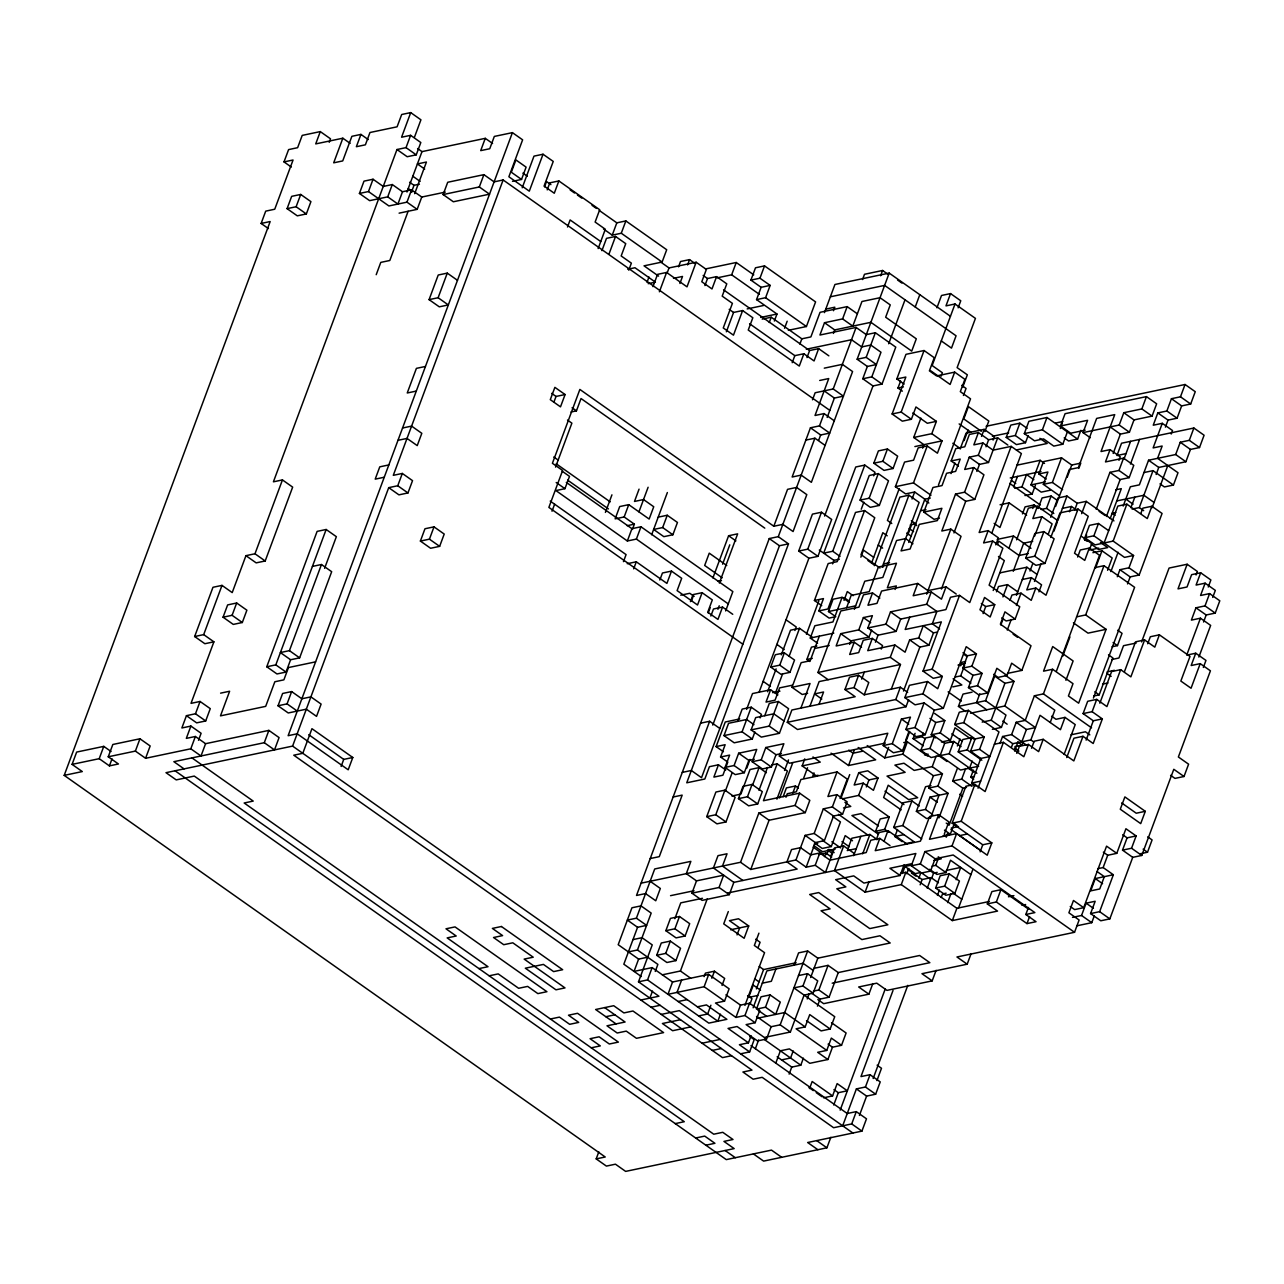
<?xml version="1.0" encoding="UTF-8"?>
<svg xmlns="http://www.w3.org/2000/svg" width="1284" height="1284" viewBox="0 0 1284 1284"><rect width="100%" height="100%" fill="white"/><g stroke="black" fill="none" stroke-linecap="round" stroke-linejoin="round"><path stroke-width="1.5" d="M268.42 228.584L261.133 223.448L265.708 211.138L274.744 209.228L293.057 160.002L284.005 161.912L288.595 149.602L297.631 147.692L302.205 135.398L320.294 131.594L330.502 138.8L329.185 142.315M598.809 1151.86L596.193 1158.89L605.229 1156.996L64.2 775.375L270.17 221.538L261.133 223.448M64.2 775.375L82.288 771.572L72.081 764.381L76.655 752.071L103.779 746.373L111.066 751.509M287.086 208.65L291.661 196.34L300.713 194.446L310.921 201.636L306.346 213.947L297.294 215.84L287.086 208.65L296.123 206.74L306.346 213.947M320.294 131.594L315.72 143.904L342.844 138.207L350.131 143.343M296.123 206.74L300.713 194.446M72.081 764.381L99.205 758.683L103.779 746.373M108.241 756.79L112.831 744.479L139.956 738.782L150.164 745.972L145.59 758.282L135.382 751.092L108.241 756.79L118.449 763.98L109.413 765.874L99.205 758.683M109.413 765.874L112.029 758.844M342.844 138.207L333.696 162.827L342.732 160.917L351.88 136.313L360.932 134.403L368.219 139.555M360.932 134.403L356.358 146.713L365.394 144.819L369.969 132.509L397.093 126.811L401.683 114.501L410.719 112.607L420.927 119.813L414.395 137.388M135.382 751.092L139.956 738.782M198.506 740.306L201.106 733.276L190.899 726.07L181.863 727.98L186.437 715.669L196.645 722.86L205.697 720.966L210.271 708.656L200.063 701.465L191.011 703.359L213.898 641.823L204.862 643.717L194.654 636.527L212.967 587.286L222.004 585.392L232.211 592.598L245.95 555.667L254.986 553.773L265.194 560.98L292.656 487.134L282.448 479.927L273.412 481.821L396.981 149.522L406.033 147.628L416.241 154.834L420.815 142.524L410.607 135.318L401.571 137.227L410.719 112.607M402.502 191.749L397.928 204.06L387.72 196.853L369.632 200.657L359.424 193.451L363.998 181.14L373.05 179.246L383.258 186.453L392.294 184.543L402.502 191.749L411.554 189.855L421.762 197.046L445.259 192.119M194.654 636.527L203.691 634.617L222.004 585.392M359.424 193.451L368.476 191.557L373.05 179.246M223.063 617.203L227.637 604.908L236.673 602.998L246.881 610.205L242.307 622.515L233.271 624.409L223.063 617.203L232.099 615.309L242.307 622.515M190.899 726.07L186.324 738.38L195.377 736.486L205.584 743.693L268.87 730.387L279.077 737.594L274.503 749.904L264.295 742.698L173.87 761.685L184.077 768.891M186.437 715.669L195.489 713.776L200.063 701.465M232.099 615.309L236.673 602.998M254.986 553.773L282.448 479.927M387.72 196.853L392.294 184.543M406.033 147.628L410.607 135.318M145.59 758.282L190.802 748.797L195.377 736.486M376.212 274.696L380.786 262.385L389.822 260.492L408.135 211.266M406.948 192.054L421.987 151.624L485.272 138.335L492.574 143.471M205.584 743.693L201.01 755.987L190.802 748.797M368.476 191.557L388.892 205.954L406.964 202.166L411.554 189.855M411.378 192.375L413.994 185.329L419.419 184.19M414.668 193.675L426.448 162.025L417.396 163.935L424.699 169.071M399.099 213.16L417.172 209.356L421.762 197.046M312.429 566.404L321.465 564.511L331.673 571.701L299.637 657.857L290.601 659.751L286.027 672.062L276.975 673.956L266.767 666.765L317.116 531.383L326.152 529.489L336.36 536.68L324.595 568.331M443.141 194.558L479.317 186.966L489.525 194.173L453.348 201.765L443.141 194.558L447.715 182.264L483.891 174.656L494.099 181.863L503.135 179.969L829.801 410.366M266.767 666.765L275.819 664.871L326.152 529.489M290.601 659.751L280.393 652.561L289.43 650.651L321.465 564.511M485.272 138.335L480.697 150.629L489.75 148.735L494.324 136.425L512.412 132.637L522.62 139.828L508.881 176.759L529.297 191.155L543.036 154.24L553.243 161.431L544.079 186.052L554.287 193.242L558.861 180.948L599.708 209.741L595.118 222.052L605.326 229.242L598.135 248.582M264.295 742.698L268.87 730.387M278.034 705.783L282.608 693.472L291.645 691.578L301.852 698.769L310.905 696.875L321.112 704.081L316.538 716.376L306.33 709.185L288.242 712.973L278.034 705.783L287.07 703.873L297.278 711.079M429.081 299.637L438.117 297.728L448.325 304.934L439.288 306.828L429.081 299.637L438.229 275.017L447.265 273.123L457.473 280.313M287.07 703.873L291.645 691.578M438.117 297.728L447.265 273.123M479.317 186.966L483.891 174.656M512.412 132.637L288.13 735.7L297.166 733.79L348.205 769.79L352.795 757.496L311.948 728.686L302.799 753.307L293.763 755.201L722.507 1057.615L731.543 1055.721M675.24 1123.612L684.276 1121.702L194.285 776.082L176.213 779.886L166.005 772.679L292.591 746.1L388.715 487.647L397.751 485.753L407.959 492.944L412.533 480.649L402.325 473.443L393.289 475.337L503.135 179.969M397.751 485.753L402.325 473.443M521.529 179.439L526.103 167.129L515.895 159.922L511.321 172.233L521.529 179.439L512.493 181.333M522.219 187.785L533.983 156.134L543.036 154.24M544.56 186.806L546.519 181.525L550.9 184.623M547.209 189.871L549.825 182.842L558.861 180.948M420.398 541.062L424.972 528.751L434.008 526.857L444.216 534.064L439.642 546.358L430.605 548.268L420.398 541.062L429.434 539.168L439.642 546.358M341.127 766.42L343.743 759.39L352.795 757.496M429.434 539.168L434.008 526.857M567.512 226.995L570.128 219.949L600.751 241.553M601.923 250.653L606.497 238.343L615.534 236.449L625.741 243.655L621.167 255.965L631.375 263.156L628.759 270.186M603.496 228.969L612.243 235.149L616.818 222.838L625.854 220.928L666.701 249.738L662.111 262.048L644.038 265.836L658.612 276.124M554.078 401.715L556.036 396.451L565.088 394.541L560.498 406.851L550.29 399.661L554.881 387.351L565.088 394.541M609.001 254.039L615.534 236.449M612.243 235.149L621.279 233.239L625.854 220.928M555.539 467.103L571.878 423.158L567.496 420.077M571.027 411.987L576.452 410.848L581.026 398.538L764.783 528.141M552.008 511.225L554.624 504.195M728.269 603.897L636.399 539.087L627.362 540.981L555.908 490.584L564.944 488.69L569.518 476.38L562.231 471.228M647.024 282.287L648.982 277.007M652.962 286.653L657.536 274.359L666.589 272.449L687.004 286.846L696.153 262.241L706.361 269.431L701.786 281.742L711.994 288.948L716.568 276.638L726.776 283.844L722.202 296.139L732.41 303.345L723.261 327.966L733.469 335.156L742.617 310.551L752.825 317.742L748.251 330.052L799.29 366.052L803.864 353.742L814.072 360.948L818.646 348.638L828.854 355.845M659.382 291.789L666.589 272.449M667.07 273.203L669.028 267.939L696.153 262.241M678.546 266.799L680.504 261.519L689.556 259.625L695.382 263.734M679.91 283.475L682.526 276.445L673.49 278.339M687.598 264.889L689.556 259.625M605.406 512.412L611.938 494.838M704.916 285.578L707.532 278.532L716.568 276.638M628.743 504.66L619.707 506.554L615.132 518.864L624.168 516.954L628.743 504.66L649.158 519.057L653.733 506.747L643.525 499.54L634.489 501.45L639.063 489.14M627.362 540.981L631.937 528.671L640.973 526.777L732.843 591.587L725.653 610.927M632.418 529.441L634.376 524.161L624.168 516.954M638.951 511.851L648.115 487.246M623.462 561.638L626.078 554.608L550.242 501.113M717.194 277.842L731.655 274.808L736.246 262.498L753.74 274.84M636.399 539.087L640.973 526.777M633.67 568.828L636.286 561.798L666.91 583.401L671.484 571.091L681.692 578.298L677.117 590.608L697.533 605.005L702.107 592.694L712.315 599.901L707.741 612.211L717.949 619.402L722.539 607.091L732.747 614.298M726.375 331.786L733.565 312.445L742.617 310.551M651.662 534.738L667.359 492.542M761.123 287.311L756.549 299.605L765.585 297.711L770.159 285.401L761.123 287.311L750.915 280.105L755.49 267.794L764.526 265.9L815.581 301.9L806.416 326.521L788.328 330.309M662.672 527.563L667.247 515.253L677.454 522.46L672.88 534.77L663.844 536.664L653.636 529.457L662.672 527.563L672.88 534.77M750.915 280.105L759.951 278.211L764.526 265.9M659.832 580.031L662.448 573.001L671.484 571.091M769.26 322.493L771.219 317.228L801.842 338.815L810.878 336.922L820.043 312.317L847.167 306.619L857.375 313.81M774.348 321.048L776.964 314.018L756.549 299.605M784.556 328.255L787.172 321.209M690.455 601.634L693.071 594.588L702.107 592.694M691.594 600.623L692.895 597.108M792.212 362.682L794.828 355.652L803.864 353.742M712.909 577.944L728.606 535.749L737.658 533.839L719.345 583.064M799.884 344.096L801.842 338.815M722.587 564.174L729.777 544.833M708.222 612.966L710.196 607.685M710.871 616.031L713.487 609.001L722.539 607.091M806.994 357.578L809.61 350.548L818.646 348.638M824.472 312.622L834.937 284.486L889.186 273.091L950.433 316.297M717.917 609.306L719.233 605.791M824.505 322.717L834.712 329.924L870.889 322.316L911.72 351.126L916.294 338.815L885.671 317.212L890.245 304.902L880.038 297.711L861.949 301.499L852.801 326.12L842.593 318.913L824.505 322.717L819.93 335.028L856.091 327.436L866.299 334.626L875.351 332.733L895.767 347.129L882.028 384.06L872.992 385.954L862.784 378.748L867.358 366.454L876.394 364.544L866.186 357.353L857.15 359.247L889.186 273.091M833.509 310.712L834.825 307.197L825.789 309.107M833.412 333.439L834.712 329.924M812.515 399.805L815.131 392.76L833.204 388.972L843.428 396.162L834.375 398.072L824.168 390.866M842.593 318.913L847.167 306.619M862.543 279.543L864.501 274.278L882.589 270.475L888.432 274.583M682.286 772.39L691.322 770.496L701.529 777.703L788.488 543.854L778.281 536.664L769.244 538.558L636.511 895.462L645.547 893.568L655.755 900.774L660.329 888.464L650.121 881.257M773.819 526.247L787.557 489.332L796.594 487.422L806.801 494.629L793.079 531.544L782.871 524.353L773.819 526.247L579.87 389.437L552.409 463.283L562.617 470.49L548.878 507.405L742.842 644.215M810.445 427.781L820.653 434.987L829.689 433.093L819.481 425.887L810.445 427.781L792.132 477.022L801.168 475.112L811.376 482.319L852.576 371.558L842.368 364.351L824.28 368.155M636.399 918.188L646.606 925.379L637.57 927.289L627.362 920.082L636.399 918.188L654.712 868.963L690.872 861.355L686.298 873.666L696.506 880.872L723.63 875.174L719.056 887.485L691.932 893.183L696.506 880.872M719.842 728.461L709.635 721.271L686.747 782.807L704.836 779.003L709.41 766.692L718.446 764.799L725.749 769.951M778.281 536.664L814.907 438.197L825.114 445.404M819.481 425.887L824.055 413.576L834.263 420.783M833.204 388.972L856.091 327.436M637.57 927.289L623.831 964.204L641.326 976.546M712.764 725.091L779.452 545.748L788.488 543.854M818.678 440.268L820.653 434.987M827.185 417.412L834.375 398.072M880.631 275.755L882.589 270.475M628.406 951.893L637.458 949.999L651.181 913.084L640.973 905.878L631.937 907.772L618.198 944.703L638.613 959.1L647.666 957.206M723.406 751.75L716.119 746.598L725.267 721.993L739.744 718.944M638.613 959.1L634.039 971.41L652.128 967.606L672.543 982.003L708.704 974.412L729.119 988.808L724.545 1001.119L715.509 1003.029L735.925 1017.426L744.961 1015.516L755.169 1022.722L759.759 1010.412L749.551 1003.221L740.499 1005.115L725.925 994.827M754.896 731.976L752.296 739.006L734.207 742.81L723.999 735.604L728.574 723.293L746.662 719.505L753.949 724.641M866.186 357.353L875.351 332.733M727.867 762.15L720.581 757.014L725.155 744.704L716.119 746.598M718.446 764.799L713.872 777.109L722.908 775.215L727.498 762.905M640.844 1000.011L658.917 996.224L638.501 981.811L652.24 944.896L642.032 937.689L632.98 939.599M798.696 551.061L812.435 514.13L821.471 512.236L831.679 519.442L817.956 556.357L808.904 558.251L798.696 551.061L807.748 549.151L817.956 556.357M737.61 721.399L742.184 709.089L751.236 707.195L761.444 714.385L760.128 717.9M706.746 816.64L715.894 792.035L724.93 790.142L735.138 797.332L725.99 821.953L716.953 823.846L706.746 816.64L715.782 814.746L725.99 821.953M754.302 759.277L748.877 760.417L744.303 772.727L735.25 774.621L725.043 767.415L729.633 755.104L720.581 757.014M746.63 709.394L752.504 693.569L770.593 689.781L777.895 694.917M638.501 981.811L647.553 979.917L652.128 967.606M656.702 955.296L661.276 943.002L670.328 941.092L680.536 948.298L675.946 960.609L666.91 962.502L656.702 955.296L665.738 953.402L675.946 960.609M665.85 930.691L670.441 918.381L679.477 916.487L689.685 923.678L685.11 935.988L676.058 937.882L665.85 930.691L674.903 928.781L685.11 935.988M807.748 549.151L821.471 512.236M862.784 378.748L871.82 376.854L880.984 352.233L870.777 345.043L861.724 346.937L851.517 339.73L806.304 349.232M723.999 735.604L742.088 731.8L751.236 707.195M655.257 971.426L657.873 964.396L637.458 949.999M674.87 918.686L680.761 902.861L702.46 898.302M759.213 691.883L808.904 558.251M824.601 516.056L872.992 385.954M888.689 343.759L905.027 299.798M715.782 814.746L724.93 790.142M725.043 767.415L734.095 765.521L738.669 753.21L756.757 749.407L752.183 761.717L762.391 768.923L771.427 767.029L776.001 754.719L781.426 753.58M770.705 667.054L775.279 654.76L784.331 652.85L794.539 660.056L789.965 672.367L780.913 674.26L770.705 667.054L779.757 665.16L789.965 672.367M725.412 790.896L731.96 773.305M665.738 953.402L670.328 941.092M674.903 928.781L679.477 916.487M649.881 998.117L652.497 991.087M764.734 715.702L769.325 703.391L778.361 701.497L788.569 708.688L779.42 733.308L761.332 737.112L751.124 729.906L755.698 717.596L773.787 713.808L783.994 720.998M767.607 691.739L776.114 668.884M781.33 654.824L790.495 630.203L799.531 628.309L812.66 637.554M770.593 689.781L766.018 702.091L775.054 700.181L779.645 687.871L792.292 685.223M779.757 665.16L784.331 652.85M794.924 630.508L796.24 626.993L786.033 619.787M915.235 307.004L919.809 294.694M746.742 768.201L750.017 759.406M775.343 693.36L782.534 674.02M789.066 656.429L799.531 628.309M738.444 798.648L743.019 786.338L752.071 784.444L762.279 791.634L757.688 803.944L748.652 805.838L738.444 798.648L747.481 796.738L757.688 803.944M672.543 982.003L667.969 994.314L704.13 986.722L724.545 1001.119M821.728 605.631L814.425 600.479L828.164 563.564L837.2 561.654L855.513 512.428L864.549 510.534L874.757 517.725L861.034 554.656L879.989 568.026M864.774 465.097L855.738 466.991L823.702 553.147L832.738 551.253L864.774 465.097L874.982 472.303L873.682 475.818M904.113 384.093L896.826 378.94L905.974 354.336L924.063 350.532L934.27 357.738L929.68 370.049L950.112 384.446L954.686 372.135L964.894 379.342L960.32 391.636L970.527 398.842L938.476 484.999M751.124 729.906L769.212 726.102L778.361 701.497M662.335 974.813L680.424 971.009L707.227 898.928M806.448 634.2L818.871 600.784M832.594 563.869L833.91 560.354L839.335 559.214M902.363 391.138L897.981 388.041L900.598 381.011M747.481 796.738L752.071 784.444M752.183 761.717L761.219 759.823L765.794 747.513L783.882 743.725L779.308 756.019L789.516 763.226L885.366 743.099M752.552 785.198L759.085 767.607L766.371 772.759M681.579 980.109L677.005 992.42L717.836 1021.213L720.452 1014.183M834.536 616.946L829.111 618.086L818.903 610.895L823.477 598.585L814.425 600.479M860.087 500.118L869.236 475.513L878.288 473.603L888.496 480.81L879.347 505.431L870.295 507.324L860.087 500.118L869.14 498.224L879.347 505.431M873.826 463.203L878.4 450.893L887.437 448.999L897.644 456.189L893.07 468.499L884.034 470.393L873.826 463.203L882.862 461.309L893.07 468.499M920.901 418.135L913.71 437.475L931.799 433.671L936.373 421.361L915.957 406.964L911.383 419.274L902.331 421.168L892.123 413.978L905.862 377.047L896.826 378.94M807.62 693.344L802.195 694.483L791.987 687.293L801.136 662.672L810.172 660.779L819.336 636.158M817.587 643.204L810.284 638.052L814.858 625.757L832.947 621.954L842.111 597.333L849.398 602.485M861.259 509.218L863.875 502.188M936.935 307.791L941.509 295.481L950.545 293.587L960.753 300.777L958.137 307.807M809.787 661.517L806.882 659.462L811.456 647.152L816.881 646.013M758.972 790.334L767.479 767.479M864.549 510.534L827.939 608.985L818.903 610.895M869.14 498.224L878.288 473.603M882.862 461.309L887.437 448.999M892.123 413.978L901.175 412.068L924.063 350.532M908.623 699.7L906.006 706.73L797.508 729.505L787.285 722.314L791.875 710.004L855.16 696.714L844.952 689.508L849.543 677.198L858.579 675.304L868.786 682.51L864.212 694.821L854.004 687.614L844.952 689.508M835.772 616.689L828.485 611.537L833.059 599.243L842.111 597.333M950.545 293.587L945.971 305.881L955.023 303.987L975.439 318.384L957.126 367.625L967.334 374.816L962.759 387.126M641.085 883.167L740.547 862.27L758.86 813.045L795.037 805.453L805.245 812.644L809.819 800.349L799.611 793.143L763.434 800.734L777.173 763.819L787.381 771.01L776.916 799.146M691.932 893.183L702.139 900.373L729.264 894.675L733.838 882.365L797.139 869.075L786.932 861.885L791.506 849.575L800.558 847.681L810.766 854.871L819.802 852.977L830.01 860.168L866.186 852.576L870.761 840.266L879.797 838.372L890.005 845.578M800.911 708.11L810.06 683.489L791.987 687.293M704.097 976.626L705.414 973.111L714.45 971.202L724.658 978.408L722.041 985.438M728.301 911.576L723.727 923.87L744.142 938.283L748.716 925.973L738.509 918.766L729.456 920.66L739.664 927.867L737.048 934.896M844.037 600.366L847.296 591.571L853.138 595.696M828.148 679.685L817.94 672.495L840.827 610.959L858.916 607.155L863.49 594.845L872.526 592.951L879.829 598.087M860.858 557.176L863.474 550.13L873.682 557.336M955.023 303.987L932.136 365.523L942.344 372.729L941.028 376.244M704.13 986.722L708.704 974.412M784.556 770.464L788.488 759.919M809.947 706.2L819.112 681.595L900.485 664.502L891.337 689.123M846.573 607.749L851.148 595.439L869.236 591.635L878.384 567.03L896.473 563.227L887.324 587.847L896.36 585.937L895.06 589.468M740.547 862.27L750.755 869.477L769.068 820.251L805.245 812.644M711.834 978.231L714.45 971.202M779.661 797.894L792.742 762.744M871.627 630.043L869.011 637.073L858.803 629.866L840.715 633.67L836.141 645.98L854.229 642.177L861.516 647.329M930.29 498.064L924.865 499.203L914.657 491.997L905.605 493.907L895.397 486.7L904.562 462.079L913.598 460.186L918.172 447.875L927.225 445.981L937.432 453.188L942.007 440.877L931.799 433.671M783.144 796.69L786.402 787.911L795.454 786.001L798.375 788.055M818.999 704.306L823.574 691.996L814.538 693.906L821.824 699.042M854.309 609.37L864.774 581.235L882.846 577.431L896.585 540.516L905.621 538.622L912.924 543.758M871.724 562.617L882.83 532.716L887.212 535.813M899.185 488.771L887.421 520.421L891.786 523.503M785.952 797.252L787.269 793.737L796.305 791.827L800.879 779.532L837.056 771.925L847.263 779.131L840.073 798.471M710.903 1005.228L707.628 1014.023L698.592 1015.917M874.372 565.682L899.875 497.117L908.911 495.207L919.119 502.413L901.047 550.916L910.099 549.022L919.248 524.402L937.336 520.614L941.91 508.303L923.822 512.107L932.97 487.487L942.023 485.593L946.597 473.282L955.633 471.388L960.223 459.078L951.171 460.972L955.745 448.662L964.798 446.768L969.372 434.457L978.408 432.564L988.616 439.754L997.668 437.86L1007.876 445.067M816.752 776.194L802.163 765.906L804.779 758.876M792.838 793.047L795.454 786.001M849.623 644.391L850.923 640.876L869.011 637.073M922.618 448.18L923.918 444.665L913.71 437.475M803.64 778.281L807.556 767.736M854.229 642.177L849.655 654.487L858.691 652.593L863.265 640.283L872.301 638.389L882.525 645.579L881.209 649.094M858.803 629.866L863.378 617.572L872.414 615.662L867.84 627.972L878.047 635.179L896.136 631.375L900.71 619.065L945.923 609.579L950.497 597.269L959.549 595.375L969.757 602.565L992.644 541.029L1002.852 548.236L989.113 585.151L1019.737 606.754L1015.163 619.065L1006.126 620.958L1001.745 617.877M872.526 592.951L867.952 605.262L877.004 603.368L881.578 591.057L917.739 583.45L927.947 590.656L946.035 586.852L956.243 594.059M882.108 567.303L908.911 495.207M895.397 486.7L913.486 482.896L927.225 445.981M882.814 567.335L884.13 563.82L889.555 562.681M795.037 805.453L799.611 793.143M912.041 499.027L914.657 491.997M813.992 772.872L812.676 776.387L818.101 775.247M758.924 933.163L754.35 945.473L764.558 952.68L744.929 1005.42M907.836 534.818L911.752 524.273M854.004 687.614L858.579 675.304M872.301 638.389L867.727 650.683L894.852 645.001L905.076 652.192L909.65 639.881L918.686 637.987L928.894 645.194L933.468 632.884L937.095 632.129M758.122 947.544L760.08 942.263L755.714 939.182M908.751 542.442L924.865 499.203M963.433 395.472L966.049 388.442L961.684 385.344M735.925 1017.426L740.499 1005.115M861.708 679.124L864.325 672.094M875.431 642.209L878.047 635.179M750.755 869.477L795.968 859.975L805.132 835.37L814.168 833.46L824.376 840.667L833.525 816.046L842.577 814.152L847.151 801.842L836.943 794.652L827.907 796.545L837.056 771.925M867.84 627.972L885.928 624.184L890.502 611.874L926.679 604.266L936.887 611.473L932.312 623.783L939.599 628.919M744.961 1015.516L749.551 1003.221M750.033 1003.976L751.991 998.695L747.609 995.614M756.388 988.905L763.579 969.564L796.144 962.727M814.168 833.46L823.317 808.856L832.369 806.946L842.577 814.152M951.027 473.587L954.959 463.043M960.191 448.967L966.066 433.157L984.154 429.354L994.362 436.56L993.062 440.075M753.146 1007.796L766.885 970.881L803.046 963.273L813.27 970.479M964.107 440.621L968.04 430.06M795.968 859.975L806.175 867.181L815.34 842.561L824.376 840.667M832.369 806.946L836.943 794.652M831.037 753.162L848.547 765.521L854.422 749.696M817.94 672.495L890.277 657.296L894.852 645.001M917.739 583.45L913.165 595.76L931.253 591.972L941.461 599.163L946.035 586.852M749.824 1036.525L754.206 1039.607L749.631 1051.917L739.423 1044.727L748.46 1042.817L751.076 1035.787M775.921 968.971L771.347 981.281L762.311 983.175M806.175 867.181L815.228 865.288L819.802 852.977M841.213 797.476L849.703 774.605M909.762 617.171L905.172 629.481L941.349 621.889L923.036 671.115L933.243 678.305L942.296 676.411L937.721 688.722L927.513 681.515L909.425 685.319L904.851 697.629L915.059 704.82L924.095 702.926L934.303 710.132L943.339 708.222L966.226 646.687L976.434 653.893L971.86 666.203L962.823 668.097L967.398 655.787L976.434 653.893M997.668 437.86L988.503 462.481L978.296 455.274L969.26 457.168L964.685 469.479L973.721 467.585L983.929 474.791L974.781 499.396L964.573 492.205L955.521 494.099L941.798 531.014L950.834 529.12L961.042 536.327L941.429 589.067M978.408 432.564L973.834 444.874L982.886 442.964L993.094 450.17L1011.166 446.367L1021.374 453.573L991.954 532.683M765.489 1007.202L770.079 994.907L780.287 1002.098L775.697 1014.408L765.489 1007.202L756.453 1009.112L761.027 996.801L770.079 994.907M824.553 856.556L825.853 853.041L831.679 857.15M981.538 436.383L984.154 429.354M826.816 854.55L828.774 849.286M755.377 1048.707L758.635 1039.928M984.876 431.584L988.808 421.04L968.393 406.627L963.803 418.937L981.313 431.28M814.955 843.315L822.241 848.451L831.294 846.557L840.442 821.937L833.156 816.801M858.755 772.711L854.165 785.022L863.217 783.128L873.425 790.318L877.999 778.008L867.791 770.817L858.755 772.711L868.963 779.918L877.999 778.008M926.647 594.171L950.834 529.12M964.573 492.205L973.721 467.585M978.296 455.274L982.886 442.964M830.604 856.621L831.904 853.106L827.538 850.024M926.679 604.266L931.253 591.972M953.964 532.94L965.729 501.29L974.781 499.396M976.851 471.405L979.467 464.375L988.503 462.481M986 446.8L988.616 439.754M748.46 1042.817L728.044 1028.42L737.096 1026.526L757.512 1040.923L766.548 1039.029L771.122 1026.718L780.174 1024.825L790.382 1032.015L804.105 995.1L813.157 993.19L817.731 980.896L807.524 973.689L798.471 975.583M794.01 965.183L798.584 952.872L807.636 950.979L817.844 958.169L890.181 942.986L879.973 935.779L861.885 939.583L821.054 910.773L830.09 908.879L809.674 894.483L818.727 892.573L869.766 928.589L887.854 924.785L836.799 888.785L845.851 886.891L835.643 879.684L853.732 875.881L863.939 883.087L900.1 875.495L904.032 864.934M842.368 798.841L858.643 795.422L863.217 783.128M841.293 846.172L845.209 835.627L852.512 840.763M787.285 722.314L895.799 699.523L900.373 687.213L907.676 692.365M918.686 637.987L923.26 625.677L933.468 632.884M853.844 853.17L843.636 845.963L834.472 870.584L865.095 892.187L901.272 884.596L952.311 920.596L997.524 911.094L987.316 903.904L991.89 891.594L1000.926 889.684L1028.644 909.232M866.347 786.948L868.963 779.918M909.682 731.511L902.491 750.851L893.439 752.745L883.231 745.539L887.806 733.244L779.308 756.019M903.503 691.049L919.858 647.088L928.894 645.194M780.174 1024.825L807.636 950.979M847.889 848.788L851.822 838.243L869.894 834.439L877.197 839.592M867.214 745.571L884.708 757.913L888.64 747.368M883.231 745.539L892.284 743.645L901.432 719.04L910.468 717.13L905.894 729.44L916.102 736.647L925.154 734.737L934.303 710.132M1028.099 435.661L1025.483 442.707L1016.43 444.601L1006.223 437.395L1010.813 425.084L1019.849 423.19L1027.136 428.342M806.529 1020.619L821.118 1030.908L830.154 1028.998L834.728 1016.703L793.897 987.894L802.949 986L807.524 973.689M775.793 1063.12L780.367 1050.81L789.403 1048.9L809.819 1063.312L827.907 1059.509L832.481 1047.198L841.534 1045.304L846.108 1032.994L831.518 1022.706M853.667 855.69L860.858 836.349M810.653 977.509L817.844 958.169M1011.166 446.367L979.13 532.523L988.166 530.629L998.39 537.819L995.774 544.849M1006.223 437.395L1015.275 435.501L1019.849 423.19M807.235 998.92L809.193 993.639M862.704 853.78L869.894 834.439M905.685 740.258L908.96 731.463M904.851 697.629L922.923 693.825L927.513 681.515M923.036 671.115L932.088 669.221L959.549 595.375M884.708 757.913L902.796 754.125L907.371 741.815L927.786 756.212M793.191 1050.97L790.575 1058L781.539 1059.91M875.64 831.229L880.214 818.935L889.266 817.025L884.692 829.336L875.64 831.229L878.561 833.3M905.894 729.44L914.946 727.547L924.095 702.926M988.166 530.629L983.592 542.939L992.644 541.029M1067.389 431.889L1062.815 444.2L1053.779 446.11L1043.571 438.903L1034.519 440.797L1024.311 433.607L1028.885 421.296L1046.974 417.493L1077.597 439.096L1080.871 430.301M841.534 1045.304L831.326 1038.098L826.752 1050.408L796.112 1028.805L805.164 1026.911L809.739 1014.601L830.154 1028.998M813.462 991.12L818.887 989.98L828.052 965.375L838.259 972.566L919.633 955.489L929.841 962.679L832.192 983.191M923.324 745.811L913.117 738.605L915.075 733.324M789.13 1074.13L791.746 1067.1L800.783 1065.206L803.399 1058.176M876.33 839.576L878.946 832.546L887.982 830.652L906.937 844.021M817.443 1006.126L820.059 999.08L829.095 997.186L838.259 972.566M879.797 838.372L875.223 850.682L920.435 841.181L929.584 816.576L938.636 814.666L948.844 821.872L944.27 834.183M1013.574 486.957L1017.49 476.412M913.117 738.605L922.153 736.711L923.469 733.196M1026.622 515.205L1009.128 502.863L999.963 527.483L994.137 523.358M865.095 892.187L869.027 881.643M884.066 841.197L887.982 830.652M976.883 773.273L949.181 753.724L931.093 757.528L920.885 750.321L925.459 738.011L934.495 736.117L944.703 743.324L953.755 741.414L961.042 746.566M997.379 544.609L998.695 541.094L1019.111 555.49L1028.147 553.597M905.108 843.732L914.144 841.839L893.728 827.442L902.877 802.821L911.929 800.927L919.216 806.063M1024.311 433.607L1042.399 429.803L1046.974 417.493M1014.729 488.337L1021.952 486.829L1026.526 474.518L1033.829 479.654M931.205 734.801L935.779 722.507L944.815 720.597L940.241 732.907L931.205 734.801L935.571 737.899M902.187 841.678L894.9 836.542L897.516 829.512M920.885 750.321L929.921 748.428L934.495 736.117M960.657 665.786L961.957 662.271L965.584 661.517M893.728 827.442L902.764 825.548L911.929 800.927M983.095 613.591L985.711 606.562L994.747 604.668L990.173 616.978L979.965 609.772L984.539 597.461L994.747 604.668M1050.248 490.231L1041.212 492.125L1031.004 484.919L1040.152 460.314L1044.534 463.396M955.264 677.021L960.689 675.882L964.605 665.337M993.206 590.496L1004.329 560.61L998.487 556.486M1008.903 548.3L1013.477 535.99L1030.972 548.332M1022.465 513.889L1025.081 506.859L1034.118 504.965L1038.499 508.047M809.546 1088.543L812.162 1081.513L832.578 1095.91L837.152 1083.6L847.36 1090.806L838.308 1092.7L833.942 1089.618M1046.171 479.076L1038.868 473.924L1043.459 461.614L1061.531 457.826L1071.739 465.017L1080.791 463.123L1078.833 468.403M1024.937 495.544L1032.159 494.019L1035.434 485.24M996.512 591.796L998.471 586.531L1007.507 584.637L1017.714 591.828M901.127 809.867L883.633 797.524L888.207 785.214L908.623 799.611L917.675 797.717L887.035 776.114L905.124 772.326L894.916 765.12L903.968 763.226L914.176 770.416L932.248 766.628L936.18 756.067M1016.607 539.81L1028.372 508.159L1037.424 506.265L1057.839 520.662L1066.988 496.057L1077.196 503.248L1086.232 501.354L1113.95 520.903M930.21 817.78L926.599 818.534L916.391 811.327L925.539 786.723L930.964 785.583M1060.488 425.999L1065.062 413.705L1146.435 396.612L1156.643 403.802L1152.069 416.112L1133.997 419.916L1123.789 412.71L1119.199 425.02L1083.038 432.612L1087.612 420.301L1060.488 425.999L1070.696 433.206L1085.157 430.172M1060.311 428.519L1062.269 423.238M940.129 755.618L944.703 743.324M965.729 711.545L958.442 706.393L963.016 694.082L972.052 692.188M928.846 788.023L933.42 775.729L942.456 773.819L937.882 786.129L928.846 788.023L939.053 795.229L930.547 818.085M1032.801 508.48L1034.118 504.965M1059.38 495.656L1043.346 484.341L1047.921 472.031L1038.868 473.924M975.134 738.926L970.56 751.236L979.596 749.342L984.186 737.032L975.134 738.926L954.718 724.529L959.292 712.219L968.345 710.325L998.968 731.928L978.039 788.183M968.457 687.614L973.031 675.304L982.067 673.394L977.493 685.704L968.457 687.614L978.665 694.804L987.701 692.911L996.849 668.29L1007.057 675.496L1011.648 663.186L1021.855 670.392L1031.004 645.772L1000.38 624.168L1004.955 611.858L1015.163 619.065M1002.932 596.932L1007.507 584.637M941.413 742.008L950.449 740.114L955.023 727.803L971.073 739.119M1013.22 571.316L1023.685 543.196L1032.721 541.286M1037.424 506.265L1032.834 518.576L1041.886 516.682L1052.094 523.872L1048.161 534.433M916.391 811.327L925.427 809.434L930.017 797.123L948.09 793.335L938.941 817.94M902.379 873.489L904.995 866.459L912.218 864.934M1038.146 508.496L1042.062 497.951L1051.098 496.057L1056.941 500.166M949.181 753.724L953.755 741.414M901.272 884.596L905.846 872.285L956.885 908.286L989.434 901.448M906.809 873.794L908.767 868.514M1043.346 484.341L1052.382 482.431L1061.531 457.826M954.718 724.529L963.754 722.635L968.345 710.325M1028.436 907.467L1025.82 914.497L1034.856 912.603L953.193 855L935.105 858.787L930.531 871.098L921.495 873.008L911.287 865.801L915.861 853.491L727.771 892.99M1000.862 624.923L1002.82 619.658M1010.01 600.318L1011.969 595.038L1021.021 593.144L1031.229 600.334L1035.803 588.04L1046.011 595.23L1078.046 509.074L1088.254 516.28L1074.531 553.211L1084.739 560.402L1089.313 548.091L1099.521 555.298L1056.363 671.339M1025.707 558.123L1034.856 533.502L1043.908 531.608L1054.116 538.798L1044.951 563.419L1035.915 565.313L1025.707 558.123L1034.744 556.213L1044.951 563.419M1034.695 536.022L1041.886 516.682M957.366 746.004L959.983 738.974M1041.099 509.491L1046.524 508.352L1051.098 496.057M929.921 748.428L960.544 770.031L978.633 766.227L958.217 751.83L962.791 739.52L971.844 737.626L974.749 739.68M979.788 693.809L976.53 702.589L986.738 709.795M1016.414 595.343L1026.879 567.223L1037.087 574.413M817.828 999.562L823.67 1003.671L868.883 994.169L872.799 983.624M911.287 865.801L920.323 863.907L924.897 851.597L952.022 845.899L1074.531 932.296L1079.106 920.002L1068.898 912.796L1073.472 900.485L1083.68 907.692L1106.567 846.156L1116.775 853.346L1125.924 828.742L1136.131 835.932L1131.557 848.242L1122.521 850.136L1127.095 837.842L1136.131 835.932M938.636 814.666L929.472 839.287L956.612 833.589L987.236 855.192L991.81 842.882L961.186 821.279L952.134 823.188L965.873 786.257L974.909 784.363L985.117 791.554L1003.43 742.329L1023.846 756.725L1028.42 744.431L1038.628 751.621L1043.202 739.311L1073.825 760.914L1082.99 736.31L1093.198 743.5L1102.346 718.896L1092.138 711.689L1083.102 713.583L1087.676 701.289L1096.713 699.379L1106.92 706.585L1120.659 669.654L1130.867 676.861L1144.59 639.946L1154.797 647.136L1159.388 634.826L1190.011 656.429L1180.847 681.05L1191.054 688.24L1200.219 663.635L1210.427 670.826L1178.375 756.982L1188.599 764.189L1184.009 776.499L1174.972 778.393L1170.591 775.311M1007.282 630.059L1011.214 619.514M1016.446 605.454L1021.021 593.144M1034.744 556.213L1043.908 531.608M1029.993 571.043L1032.609 564.013M966.499 787.461L962.872 788.216L952.664 781.025L957.254 768.715M1050.745 517.292L1057.952 497.951L1066.988 496.057M1055.576 506.458L1069.299 469.543L1078.351 467.633L1096.648 418.407L1114.737 414.62L1101.014 451.535L1110.05 449.641L1120.258 456.831L1118.958 460.346M833.733 1105.01L838.308 1092.7M1067.164 477.327L1071.739 465.017M918.814 878.24L920.772 872.959M958.217 751.83L967.253 749.92L971.844 737.626M958.442 706.393L985.566 700.695L994.715 676.09L1004.923 683.281L1013.975 681.387L1004.81 705.991L970.463 713.214M1038.933 591.86L1041.549 584.83L1031.341 577.623L1026.767 589.934L1035.803 588.04M920.146 884.82L922.105 879.54L931.157 877.646L938.444 882.798M1034.471 581.443L1041.003 563.869M1050.81 537.498L1059.974 512.878L1078.046 509.074M952.664 781.025L961.716 779.131L965.632 768.57M1053.907 531.223L1057.181 522.428M840.169 1110.146L885.286 988.824M753.403 1153.915L763.611 1161.105L826.912 1147.816L830.844 1137.271M969.597 768.121L972.213 761.091M962.872 788.216L949.149 825.147L946.228 823.092M927.225 888.191L931.157 877.646M932.104 866.106L935.731 865.336L938.347 858.306M946.196 837.216L947.496 833.685M931.638 878.4L933.596 873.136L937.208 872.366M982.164 722.106L991.2 720.212L1004.923 683.281M973.673 779.276L970.752 777.221L973.368 770.191M1069.492 511.738L1071.45 506.458L1077.292 510.583M943.082 835.756L950.321 834.247L954.237 823.702M842.673 1125.827L856.396 1088.896L865.448 1087.002L875.656 1094.209L880.23 1081.898L870.022 1074.692L860.97 1076.586L893.022 990.446M975.984 786.145L971.619 783.047L980.767 758.443L989.804 756.533L979.596 749.342M1074.58 510.294L1077.196 503.248M935.619 888.063L940.193 875.752L949.229 873.842L959.437 881.049L954.863 893.359L945.826 895.253L935.619 888.063L944.655 886.153L954.863 893.359M952.022 845.899L956.612 833.589M961.186 821.279L974.909 784.363M292.591 746.1L751.959 1070.118L742.922 1072.012L753.13 1079.218L762.166 1077.324L833.621 1127.721L851.709 1123.917L856.284 1111.623L866.491 1118.813L861.917 1131.124L807.668 1142.519L817.876 1149.71M865.448 1087.002L870.022 1074.692M937.432 895.397L939.39 890.117M929.6 869.3L936.887 874.436L945.939 872.542L950.513 860.232L970.929 874.629M992.371 729.312L1001.408 727.402L1005.982 715.092L985.566 700.695M1081.658 513.664L1086.232 501.354M859.413 1115.443L866.604 1096.103L875.656 1094.209M873.152 1078.512L907.804 985.342M944.655 886.153L949.229 873.842M941.22 897.468L942.52 893.953L946.148 893.183M999.963 743.532L1002.579 736.502L1011.615 734.608L1026.205 744.897M1110.05 449.641L1105.476 461.935L1123.564 458.147L1133.772 465.338L1129.182 477.648L1120.146 479.558L1109.938 472.351L1096.199 509.267M876.924 1080.582L881.498 1068.272L877.132 1065.19M1113.18 453.461L1120.37 434.12L1129.406 432.226L1133.997 419.916M947.64 902.604L950.914 893.808M956.147 879.733L960.721 867.438L946.244 870.472M1011.615 734.608L1016.19 722.298L1025.242 720.404L1034.39 695.784L1043.427 693.89L1091.561 727.835M1077.661 557.031L1080.277 550.001L1089.313 548.091M1117.321 576.725L1119.937 569.695L1128.973 567.801L1133.563 555.49L1113.148 541.094L1095.059 544.881L1084.852 537.691L1089.426 525.381L1098.462 523.487L1108.67 530.677M1084.675 540.211L1086.633 534.93M1011.471 747.224L1012.787 743.709L1030.859 739.905L1033.781 741.959M1084.852 537.691L1093.888 535.781L1098.462 523.487M1014.601 751.044L1017.875 742.248M1089.795 548.846L1091.753 543.581L1081.545 536.375M1109.938 472.351L1118.974 470.458L1123.564 458.147M1123.789 412.71L1141.861 408.922L1146.435 396.612M952.311 920.596L956.885 908.286M1124.046 458.902L1130.578 441.327M958.506 908.045L972.887 869.364M868.883 994.169L858.675 986.979L876.763 983.175L886.971 990.381L932.184 980.88L936.1 970.335M980.141 851.822L982.758 844.776L991.81 842.882M1016.768 753.355L1019.384 746.325L1028.42 744.431M1021.823 741.799L1026.398 729.505L1035.45 727.595L1004.81 705.991M1106.423 516.473L1120.146 479.558M1014.906 746.598L1022.128 745.073L1023.444 741.558M1043.427 693.89L1052.591 669.269L1073.007 683.666L1068.432 695.976L1078.64 703.183L1106.102 629.337L1085.686 614.94L1076.634 616.834M1110.195 518.543L1121.317 488.658L1115.892 489.798M1130.466 464.038L1139.614 439.417M1030.859 739.905L1040.024 715.3L1060.44 729.697L1065.014 717.387L1075.222 724.593L1064.099 754.478M1104.096 542.988L1117.834 506.073L1126.87 504.163L1147.286 518.576L1151.86 506.265L1162.068 513.456L1139.181 574.991L1130.145 576.901L1119.937 569.695M1062.735 656.268L1069.925 636.928M1095.429 568.363L1101.961 550.772L1112.169 557.978L1107.594 570.289M1031.55 748.251L1034.166 741.221L1043.202 739.311M1123.163 506.089L1130.353 486.748L1139.389 484.854L1148.554 460.234L1175.679 454.536L1185.886 461.742L1190.461 449.432L1199.513 447.538L1204.087 435.228L1193.879 428.021L1121.542 443.221L1116.952 455.531L1126.004 453.621M986.128 426.272L1185.052 384.494L1195.26 391.7L1190.685 404.011L1181.649 405.904L1177.075 418.215L1166.867 411.008L1157.815 412.902L1153.241 425.213L1162.277 423.319L1172.485 430.509L1171.185 434.04M1085.686 614.94L1103.983 565.698L1134.607 587.302L1093.422 698.079M1113.148 541.094L1126.87 504.163M1050.232 722.491L1054.806 710.18L1034.39 695.784M1065.929 680.295L1073.119 660.955L1052.703 646.558L1043.539 671.163L1052.591 669.269M1130.899 507.71L1134.815 497.165M1162.277 423.319L1153.128 447.923L1162.164 446.029L1157.59 458.34L1178.006 472.737L1173.432 485.047L1164.395 486.941L1160.014 483.859M1166.867 411.008L1171.441 398.698L1180.477 396.804L1190.685 404.011M1110.901 571.589L1118.091 552.248M1165.407 427.139L1168.023 420.109L1177.075 418.215M932.184 980.88L921.976 973.689L967.189 964.188L971.105 953.643M1132.055 509.09L1139.293 507.565L1153.016 470.65L1173.432 485.047M1180.477 396.804L1185.052 384.494M987.316 903.904L996.352 901.994L1000.926 889.684M1140.866 513.439L1142.824 508.159L1151.86 506.265M1156.146 474.47L1158.762 467.44L1185.886 461.742M1152.101 507.742L1167.798 465.546M1127.529 583.931L1130.145 576.901M1175.679 454.536L1180.253 442.242L1189.305 440.332L1199.513 447.538M1066.747 757.544L1073.938 738.204L1082.99 736.31M1189.305 440.332L1193.879 428.021M1092.138 711.689L1096.713 699.379M1093.727 696.008L1099.168 694.869L1112.891 657.938L1108.509 654.856M1112.04 646.767L1117.465 645.627L1122.039 633.333L1117.674 630.235M1086.12 740.13L1093.31 720.789L1102.346 718.896M1099.842 703.215L1111.607 671.564L1120.659 669.654M996.352 901.994L1026.975 923.597L1029.591 916.567M1124.431 671.725L1135.554 641.839L1144.59 639.946M1141.604 641.904L1169.066 568.058L1187.154 564.254L1197.362 571.46L1196.046 574.975M1147.719 643.765L1150.336 636.736L1159.388 634.826M1187.154 564.254L1178.006 588.875L1187.042 586.981L1191.616 574.67L1200.668 572.776L1210.876 579.967L1208.26 586.997M1200.668 572.776L1196.078 585.071L1205.13 583.177L1215.338 590.383L1212.722 597.413M1072.509 917.37L1081.545 915.476L1086.12 903.166L1095.172 901.272L1090.581 913.582L1100.789 920.772L1109.841 918.879L1132.729 857.343L1141.765 855.449L1173.801 769.293L1184.009 776.499M1090.581 913.582L1099.634 911.672L1113.356 874.757L1095.284 878.561L1090.694 890.855L1099.746 888.961L1104.32 876.651L1097.034 871.515M1205.13 583.177L1200.556 595.487L1209.592 593.593L1219.8 600.784L1215.226 613.094L1205.018 605.888L1195.966 607.797L1191.391 620.108L1200.444 618.198L1210.651 625.404L1198.871 657.055M1097.724 868.69L1103.149 867.551L1107.723 855.256L1116.775 853.346M1200.444 618.198L1186.705 655.129L1195.741 653.219L1205.965 660.425L1203.349 667.455M1205.018 605.888L1209.592 593.593M1077.292 925.716L1091.753 922.682L1094.369 915.653M1203.557 622.018L1206.174 614.988L1215.226 613.094M1195.741 653.219L1191.167 665.529L1200.219 663.635M1145.296 811.327L1140.706 823.622L1120.29 809.225L1124.88 796.915L1145.296 811.327L1136.244 813.221L1121.67 802.933M1140.272 853.748L1147.511 852.239L1152.085 839.929L1147.703 836.847M416.241 154.834L407.188 156.728L396.981 149.522M627.748 269.255L634.986 267.746L655.402 282.143L648.163 283.668M705.494 268.95L736.246 262.498M425.437 366.47L416.401 368.364L407.237 392.984L416.289 391.09M747.176 308.914L763.45 305.512M830.363 296.797L884.612 285.401L956.066 335.798L951.492 348.108L941.284 340.918M760.69 317.437L776.964 314.018M762.182 319.122L771.219 317.228M402.55 428.005L411.602 426.111L421.81 433.318L417.236 445.612L407.028 438.422L397.976 440.316M388.827 464.936L379.775 466.83L375.201 479.141L384.253 477.247M819.706 380.465L828.742 378.555L815.019 415.486L824.055 413.576M954.686 372.135L936.598 375.939L929.311 370.787M897.981 388.041L903.406 386.901M407.959 492.944L398.923 494.854L388.715 487.647M805.854 440.091L814.907 438.197M265.194 560.98L256.158 562.873L245.95 555.667M936.373 421.361L927.337 423.271L912.747 412.983M914.882 446.575L942.007 440.877M992.388 436.303L1008.678 432.885M1055.689 423.014L1062.927 421.489M658.211 517.147L667.247 515.253M627.138 525.686L634.376 524.161M1016.43 449.946L1047.166 443.478L1039.88 438.342M1077.597 439.096L1068.561 440.99L1064.179 437.908M1016.639 465.241L1040.152 460.314M1010.251 477.937L1041.003 471.485M627.25 563.708L636.286 561.798M1031.004 484.919L1045.465 481.885M920.516 510.791L925.957 509.652M1143.98 472.544L1153.016 470.65M1000.076 504.756L1009.128 502.863M939.455 518.158L934.03 519.298L923.822 512.107M910.276 524.963L915.701 523.824L911.335 520.726M315.591 661.854L288.467 667.552L283.892 679.846L274.84 681.756L265.692 706.361L220.479 715.862L229.627 691.241L220.591 693.151M1062.414 508.368L1071.45 506.458M717.852 581.379L721.464 580.625M1116.727 500.953L1143.867 495.255L1154.075 502.461M680.729 595.182L689.765 593.288L694.146 596.37M1115.78 512.509L1112.153 513.263L1115.074 515.317M997.203 539.408L1013.477 535.99M1089.699 550.017L1098.751 548.124M1092.925 552.682L1101.961 550.772M999.738 572.905L1026.879 567.223M828.485 611.537L855.609 605.855M1133.563 555.49L1124.511 557.384L1093.888 535.781M1022.289 579.517L1031.341 577.623M1094.947 567.608L1103.983 565.698M810.284 638.052L833.798 633.124M814.762 648.468L829.223 645.435M806.882 659.462L812.307 658.323M772.711 692.67L779.95 691.145M1106.102 629.337L1088.013 633.14L1073.424 622.852M958.024 665.096L965.263 663.587M700.582 723.165L709.635 721.271M864.212 694.821L900.373 687.213M1136.179 643.043L1123.516 645.692L1118.942 658.002L1111.703 659.527M1007.378 673.426L1021.855 670.392M952.808 686.892L961.844 684.982L953.097 678.819M1007.057 675.496L998.021 677.39L993.639 674.309M1107.129 671.837L1114.368 670.312M1102.555 684.147L1107.98 683.008M759.085 767.607L750.049 769.517L740.884 794.122L731.848 796.032M771.748 764.959L777.173 763.819M862.158 751.301L853.122 753.21L848.74 750.113M903.759 742.569L907.371 741.815M802.163 765.906L820.251 762.118L812.965 756.966M673.121 797.011L682.173 795.117L659.286 856.653L650.234 858.547M1065.014 717.387L1055.978 719.281L1051.596 716.199M848.547 765.521L875.672 759.823L858.161 747.481M924.496 754.912L928.107 754.141M994.394 744.238L1003.43 742.329M1070.968 734.817L1085.429 731.784L1089.811 734.865M970.752 777.221L974.379 776.467M843.524 807.941L850.762 806.432L844.92 802.307M971.619 783.047L980.655 781.154M814.152 844.15L817.764 843.395M843.636 845.963L834.584 847.873L825.435 872.478L815.228 865.288M835.21 849.077L822.546 851.725L813.799 845.562M894.9 836.542L903.936 834.632M818.614 854.55L825.853 853.041M951.267 828.036L958.506 826.511M847.231 850.554L856.284 848.644M670.537 895.67L694.05 890.727M959.662 835.611L966.9 834.102M911.592 863.731L889.892 868.289L900.1 875.495M933.933 860.376L941.156 858.852L938.251 856.797M900.421 873.425L905.846 872.285M920.628 872.51L915.203 873.65L904.995 866.459M478.948 968.601L488 966.708L447.169 937.898L456.205 936.004L445.997 928.797L455.034 926.904L546.92 991.697L537.868 993.607L527.66 986.401L518.624 988.295L498.208 973.898L489.156 975.808M730.628 929.76L748.716 925.973M1008.47 896.778L1013.895 895.638M1021.984 905.3L1025.595 904.53M550.419 1018.998L559.455 1017.105L569.663 1024.311L578.699 1022.401L568.491 1015.211L577.543 1013.301L618.374 1042.11L609.322 1044.004L599.114 1036.798L590.078 1038.708L600.286 1045.898L591.25 1047.808M1083.68 907.692L1074.644 909.586L1070.262 906.504M813.574 968.409L828.052 965.375M1026.975 923.597L1036.027 921.703L1025.82 914.497M605.839 1016.703L614.875 1014.809M651.052 1007.218L660.088 1005.308M678.177 1001.52L687.213 999.626M661.26 1014.408L679.332 1010.62L852.881 1133.018M697.421 1006.816L706.473 1004.923L726.888 1019.319L708.8 1023.123L647.553 979.917M757.737 995.485L748.684 997.395L753.259 985.085L760.561 990.221M1074.531 932.296L956.965 956.981L967.189 964.188M680.504 1019.721L662.416 1023.509L672.623 1030.715L690.712 1026.911M757.624 1018.212L784.749 1012.514L805.164 1026.911M755.169 1022.722L746.132 1024.616L766.548 1039.029M702.091 1043.218L720.163 1039.414M765.055 1037.328L790.382 1032.015M712.299 1050.408L721.335 1048.514M740.579 1053.811L749.631 1051.917M826.752 1050.408L817.699 1052.302L827.907 1059.509M823.526 1097.804L832.578 1095.91M695.655 1138.009L704.707 1136.099L714.915 1143.306L705.863 1145.2M856.284 1111.623L847.247 1113.517L750.996 1045.625M1171.441 398.698L1181.649 405.904M1157.815 412.902L1168.023 420.109M1141.861 408.922L1152.069 416.112M1180.253 442.242L1190.461 449.432M1119.199 425.02L1129.406 432.226M1110.162 426.914L1120.37 434.12M897.564 280.008L901.93 283.106M1148.554 460.234L1158.762 467.44M1083.038 432.612L1090.325 437.764M1118.974 470.458L1129.182 477.648M1042.399 429.803L1062.815 444.2M1139.293 507.565L1143.659 510.663M1125.779 499.059L1133.066 504.195M1015.275 435.501L1025.483 442.707M1099.12 511.337L1104.962 515.446M1052.382 482.431L1062.59 489.637M759.951 278.211L770.159 285.401M959.148 423.929L970.816 432.162M857.15 359.247L867.358 366.454M765.585 297.711L806.416 326.521M731.655 274.808L759.374 294.341M871.82 376.854L882.028 384.06M1195.966 607.797L1206.174 614.988M1021.952 486.829L1032.159 494.019M1100.42 542.426L1107.707 547.578L1098.671 549.472L1091.368 544.32M1011.359 480.377L1015.74 483.458M1046.524 508.352L1053.827 513.504M952.808 443.269L960.111 448.421M1009.689 483.394L1040.313 504.997M1128.973 567.801L1139.181 574.991M969.26 457.168L979.467 464.375M1084.081 539.184L1087.002 541.238M901.175 412.068L911.383 419.274M703.151 275.45L707.532 278.532M723.566 289.847L809.61 350.548M570.144 189.92L574.526 193.001M577.447 195.056L581.812 198.153M592.02 205.344L596.402 208.425M599.323 210.496L616.818 222.838M951.171 460.972L958.458 466.108M621.279 233.239L662.111 262.048M729.2 309.364L733.565 312.445M749.615 323.761L794.828 355.652M660.281 261.759L669.028 267.939M522.893 173.147L527.275 176.229M955.521 494.099L965.729 501.29M913.486 482.896L930.98 495.239M924.48 499.957L928.846 503.039M417.605 148.527L421.987 151.624M1113.1 642.546L1117.465 645.627M913.871 523.535L916.776 525.589M412.822 176.229L420.125 181.381M909.2 528.527L913.566 531.608M1106.776 673.249L1111.158 676.331M409.612 182.248L413.994 185.329M906.761 533.037L911.126 536.118M408.248 188.539L412.629 191.621M981.329 603.48L985.711 606.562M406.964 202.166L417.172 209.356M1013.124 634.184L1017.49 637.265M1094.787 691.771L1099.168 694.869M878.256 545.026L882.638 548.107M867.936 560.546L873.778 564.655M1083.102 713.583L1093.31 720.789M284.005 161.912L291.308 167.048M832.738 551.253L840.025 556.389M1005.228 675.207L1013.975 681.387M819.32 550.066L833.91 560.354M963.016 652.705L967.398 655.787M964.091 654.487L967.013 656.541M971.86 666.203L982.067 673.394M890.502 611.874L900.71 619.065M962.823 668.097L973.031 675.304M769.244 538.558L779.452 545.748M977.493 685.704L987.701 692.911M909.65 639.881L919.858 647.088M960.689 675.882L970.897 683.088M885.928 624.184L896.136 631.375M844.086 597.59L848.467 600.671M551.671 393.353L556.036 396.451M572.086 407.766L576.452 410.848M1016.19 722.298L1026.398 729.505M863.378 617.572L870.664 622.708M932.088 669.221L942.296 676.411M1002.772 721.11L1007.154 724.192M991.2 720.212L1001.408 727.402M728.606 535.749L735.893 540.885M948.138 691.867L961.267 701.128M1017.763 741.991L1022.128 745.073M890.277 657.296L900.485 664.502M1002.579 736.502L1012.787 743.709M1014.553 748.01L1018.918 751.092M840.715 633.67L850.923 640.876M922.923 693.825L943.339 708.222M963.754 722.635L984.186 737.032M1122.714 834.744L1127.095 837.842M1143.129 849.157L1147.511 852.239M1131.557 848.242L1141.765 855.449M726.744 565.506L709.25 553.163L704.675 565.458L722.17 577.8M934.608 713.406L944.815 720.597M1122.521 850.136L1132.729 857.343M929.937 718.382L935.779 722.507M951.813 733.822L962.021 741.012M553.773 456.992L558.139 460.073M970.56 751.236L980.767 758.443M895.799 699.523L906.006 706.73M967.253 749.92L981.843 760.208M940.241 732.907L950.449 740.114M948.603 739.825L952.985 742.906M556.229 463.813L610.189 501.867M1103.357 852.159L1107.723 855.256M567.608 480.12L608.439 508.913M914.946 727.547L925.154 734.737M566.308 482.383L631.937 528.671M901.432 719.04L908.719 724.176M967.751 767.848L973.577 771.957M922.153 736.711L925.074 738.765M1103.149 867.551L1113.356 874.757M556.197 482.511L564.944 488.69M938.283 755.345L947.046 761.508M776.868 644.408L784.171 649.56M961.716 779.131L971.924 786.322M1095.284 878.561L1102.571 883.697M932.248 766.628L942.456 773.819M892.284 743.645L902.491 750.851M902.796 754.125L933.42 775.729M959.678 794.234L962.583 796.289M937.882 786.129L948.09 793.335M1099.634 911.672L1109.841 918.879M1086.12 903.166L1093.406 908.318M930.017 797.123L937.304 802.275M763.145 681.339L770.432 686.475M954.124 823.429L957.045 825.484M952.134 823.188L982.758 844.776M1081.545 915.476L1091.753 922.682M925.427 809.434L932.73 814.586M950.914 829.448L980.077 850.024M944.478 830.122L950.321 834.247M884.997 791.233L903.952 804.603M769.212 726.102L779.42 733.308M902.764 825.548L921.735 838.917M858.643 795.422L889.266 817.025M924.897 851.597L935.105 858.787M884.692 829.336L889.058 832.417M935.731 865.336L945.939 872.542M878.465 825.965L860.97 813.623L851.934 815.533L878.176 834.038M765.794 747.513L776.001 754.719M742.088 731.8L752.296 739.006M920.323 863.907L933.596 873.136M953.017 893.07L961.78 899.249M761.219 759.823L771.427 767.029M838.516 814.345L867.679 834.905M921.639 872.976L930.386 879.139M823.317 808.856L833.525 816.046M907.531 869.252L922.105 879.54M911.512 873.088L915.893 876.186M738.669 753.21L748.877 760.417M734.095 765.521L744.303 772.727M841.999 841.63L849.302 846.782M831.888 841.758L840.635 847.938M822.53 840.394L831.294 846.557M829.753 849.543L834.135 852.64M805.132 835.37L815.34 842.561M813.045 847.055L823.253 854.261M758.86 813.045L769.068 820.251M742.89 880.471L722.475 866.074L727.049 853.764L717.997 855.658L713.423 867.968L733.838 882.365M719.056 887.485L729.264 894.675M818.887 989.98L829.095 997.186M802.949 986L813.157 993.19M811.311 992.917L820.059 999.08M759.213 966.483L763.579 969.564M289.43 650.651L299.637 657.857M754.639 978.793L759.005 981.875M828.116 1044.117L832.481 1047.198M275.819 664.871L286.027 672.062M757.913 1010.139L766.66 1016.302M756.549 1016.43L771.122 1026.718M856.396 1088.896L866.604 1096.103M203.691 634.617L213.898 641.823M680.424 971.009L690.631 978.215M764.317 1039.494L800.783 1065.206M777.157 1056.812L791.746 1067.1M308.754 734.705L343.743 759.39M808.952 1087.516L813.318 1090.598M816.239 1092.668L822.065 1096.777M851.709 1123.917L861.917 1131.124M816.704 1140.625L826.912 1147.816M195.489 713.776L205.697 720.966M604.668 1007.603L625.083 1022.016L606.995 1025.804L617.203 1033.01L626.255 1031.116L636.463 1038.307L663.587 1032.609L632.964 1011.006L623.912 1012.916L613.704 1005.709L595.632 1009.513L616.047 1023.91M781.699 1157.317L771.491 1150.111L726.279 1159.612L175.041 770.785M191.958 757.897L253.205 801.088L244.169 802.998L713.743 1134.205L722.78 1132.311L732.987 1139.502L723.951 1141.412L734.159 1148.602L625.645 1171.393L615.437 1164.187L606.401 1166.097L596.193 1158.89M725.123 1150.512L735.331 1157.703M501.418 926.502L492.382 928.412L502.59 935.603L493.538 937.513L503.745 944.703L512.798 942.809L533.213 957.206L524.161 959.1L564.992 987.91L555.956 989.804L525.333 968.2L543.421 964.412L553.629 971.603L562.665 969.709L501.418 926.502"/></g></svg>
